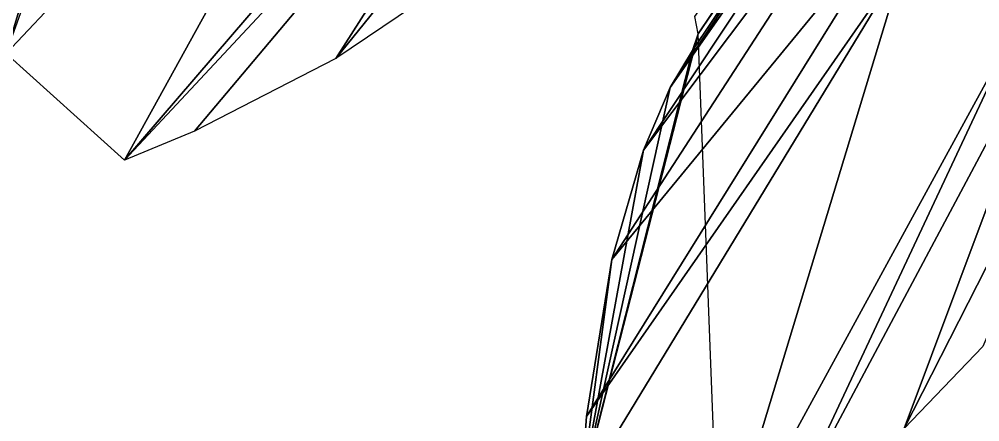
# Model space of a CAD drawing. Header units: inches. Extents: x 62 to 1153, y 3 to 780.
# Drawn here: x 79.68 to 86.21, y 9.35 to 12.08 of the extents above; entities that cross this region are included whole.
import ezdxf

# ---------------------------------------------------------------- set-up
doc = ezdxf.new("R2010")
doc.units = ezdxf.units.IN
doc.header["$MEASUREMENT"] = 0
doc.layers.add('Main_Gear', color=4, linetype='Continuous')

msp = doc.modelspace()

# ---------------------------------------------------------------- linework, layer by layer
at = {"layer": 'Main_Gear'}
for points in [[(84.2707, 12.0979, -7.4682), (86.3458, 15.0301, -11.4682), (84.2938, 11.981, -7.4682)], [(86.3142, 14.9376, -11.4682), (84.2938, 11.981, -7.4682), (86.3458, 15.0301, -11.4682)], [(82.492, 14.9207, -11.4682), (80.3976, 11.124, -7.4682), (79.594, 11.8476, -7.4682)], [(79.7394, 12.3401, -7.4682), (82.492, 14.9207, -11.4682), (79.594, 11.8476, -7.4682)], [(80.3976, 11.124, -7.4682), (82.492, 14.9207, -11.4682), (83.151, 14.3273, -11.4682)], [(84.3274, 14.8925, -11.4682), (82.4706, 12.2457, -7.4682), (81.8323, 11.8132, -7.4682)], [(81.8323, 11.8132, -7.4682), (83.5401, 14.4881, -11.4682), (84.3274, 14.8925, -11.4682)], [(86.1886, 14.7319, -11.4682), (84.2552, 11.8682, -7.4682), (86.3142, 14.9376, -11.4682)], [(84.2938, 11.981, -7.4682), (86.3142, 14.9376, -11.4682), (84.2552, 11.8682, -7.4682)], [(84.2552, 11.8682, -7.4682), (86.1886, 14.7319, -11.4682), (84.1021, 11.6174, -7.4682)], [(86.0406, 14.3826, -11.4682), (84.1021, 11.6174, -7.4682), (86.1886, 14.7319, -11.4682)], [(83.5401, 14.4881, -11.4682), (80.3976, 11.124, -7.4682), (83.151, 14.3273, -11.4682)], [(80.3976, 11.124, -7.4682), (83.5401, 14.4881, -11.4682), (80.8723, 11.3201, -7.4682)], [(83.5401, 14.4881, -11.4682), (81.8323, 11.8132, -7.4682), (80.8723, 11.3201, -7.4682)], [(84.1021, 11.6174, -7.4682), (86.0406, 14.3826, -11.4682), (83.9216, 11.1914, -7.4682)], [(85.8651, 13.7753, -11.4682), (83.9216, 11.1914, -7.4682), (86.0406, 14.3826, -11.4682)], [(85.7238, 12.9016, -11.4682), (83.7075, 10.4508, -7.4682), (85.8651, 13.7753, -11.4682)], [(83.9216, 11.1914, -7.4682), (85.8651, 13.7753, -11.4682), (83.7075, 10.4508, -7.4682)], [(79.594, 11.8476, -7.4682), (80.1294, 13.3465, -7.4682), (79.7394, 12.3401, -7.4682)], [(85.6911, 12.4818, -11.4682), (83.5352, 9.3853, -7.4682), (85.7238, 12.9016, -11.4682)], [(83.7075, 10.4508, -7.4682), (85.7238, 12.9016, -11.4682), (83.5352, 9.3853, -7.4682)], [(87.4924, 12.8358, -11.4682), (86.2264, 9.8608, -7.4682), (85.692, 9.3051, -7.4682)], [(85.692, 9.3051, -7.4682), (86.8064, 12.2766, -11.4682), (87.4924, 12.8358, -11.4682)], [(83.5352, 9.3853, -7.4682), (85.6911, 12.4818, -11.4682), (83.4954, 8.8733, -7.4682)], [(85.6911, 12.4818, -11.4682), (84.432, 8.3326, -7.4682), (83.4954, 8.8733, -7.4682)], [(84.432, 8.3326, -7.4682), (85.6911, 12.4818, -11.4682), (86.4591, 12.0384, -11.4682)], [(84.8554, 8.6231, -7.4682), (86.4591, 12.0384, -11.4682), (86.8064, 12.2766, -11.4682)], [(86.8064, 12.2766, -11.4682), (85.692, 9.3051, -7.4682), (84.8554, 8.6231, -7.4682)], [(86.4591, 12.0384, -11.4682), (84.8554, 8.6231, -7.4682), (84.432, 8.3326, -7.4682)], [(84.432, 8.3326, -7.4682), (84.2938, 11.981, -7.4682), (83.4954, 8.8733, -7.4682)], [(83.4954, 8.8733, -7.4682), (84.2938, 11.981, -7.4682), (84.2552, 11.8682, -7.4682)], [(83.4954, 8.8733, -7.4682), (84.2552, 11.8682, -7.4682), (84.1021, 11.6174, -7.4682)], [(83.4954, 8.8733, -7.4682), (84.1021, 11.6174, -7.4682), (83.9216, 11.1914, -7.4682)], [(83.4954, 8.8733, -7.4682), (83.9216, 11.1914, -7.4682), (83.7075, 10.4508, -7.4682)], [(83.4954, 8.8733, -7.4682), (83.7075, 10.4508, -7.4682), (83.5352, 9.3853, -7.4682)]]:
    msp.add_3dface(points, dxfattribs=at)

doc.saveas('drawing.dxf')
